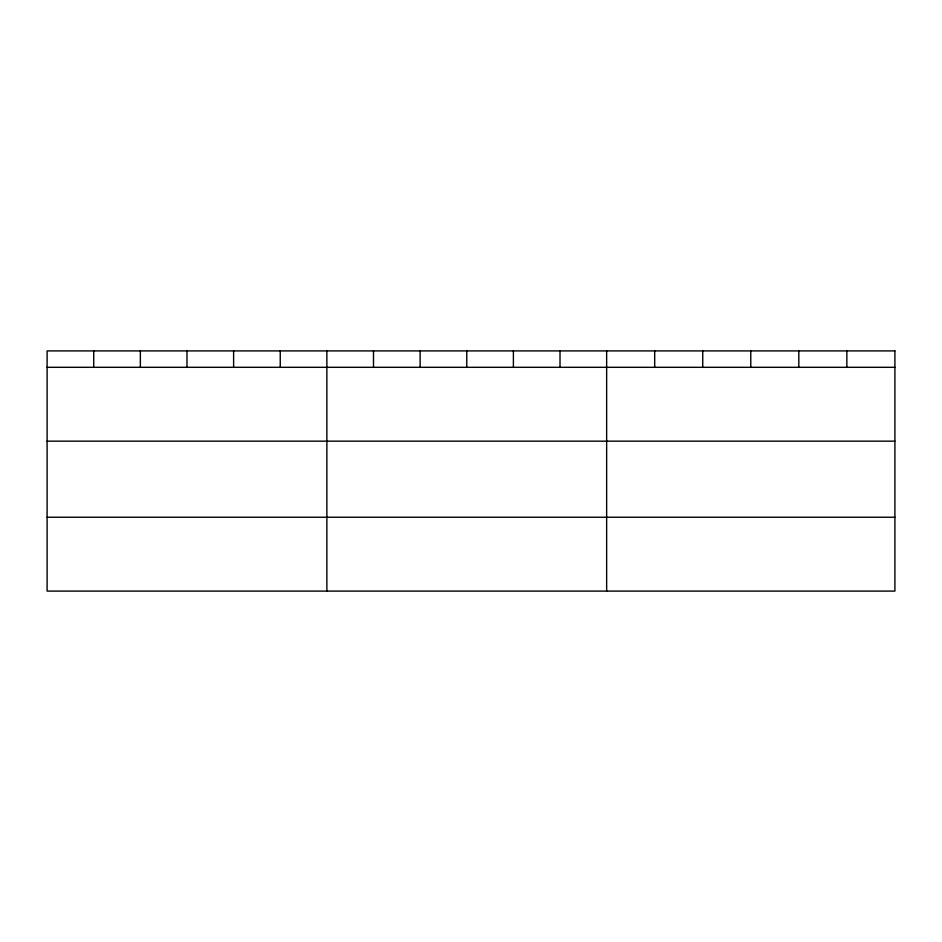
<?xml version="1.0" encoding="UTF-8"?>
<svg xmlns="http://www.w3.org/2000/svg" width="942" height="942" viewBox="0 0 942 942"><rect width="100%" height="100%" fill="white"/><g stroke="black" fill="none" stroke-linecap="round" stroke-linejoin="round"><path stroke-width="1.41" d="M47.1 367.309L894.9 367.309M47.1 441.162L894.9 441.162M47.1 517.24L894.9 517.24M846.858 350.907L846.858 367.309M798.816 350.907L798.816 367.309M750.774 350.907L750.774 367.309M702.732 350.907L702.732 367.309M654.69 350.907L654.69 367.309M606.648 350.907L606.648 591.093M560.019 350.907L560.019 367.309M513.39 350.907L513.39 367.309M466.761 350.907L466.761 367.309M420.132 350.907L420.132 367.309M373.503 350.907L373.503 367.309M326.874 350.907L326.874 591.093M280.245 350.907L280.245 367.309M233.616 350.907L233.616 367.309M186.987 350.907L186.987 367.309M140.358 350.907L140.358 367.309M93.729 350.907L93.729 367.309M894.9 350.907L47.1 350.907L47.1 591.093L894.9 591.093L894.9 350.907"/></g></svg>
